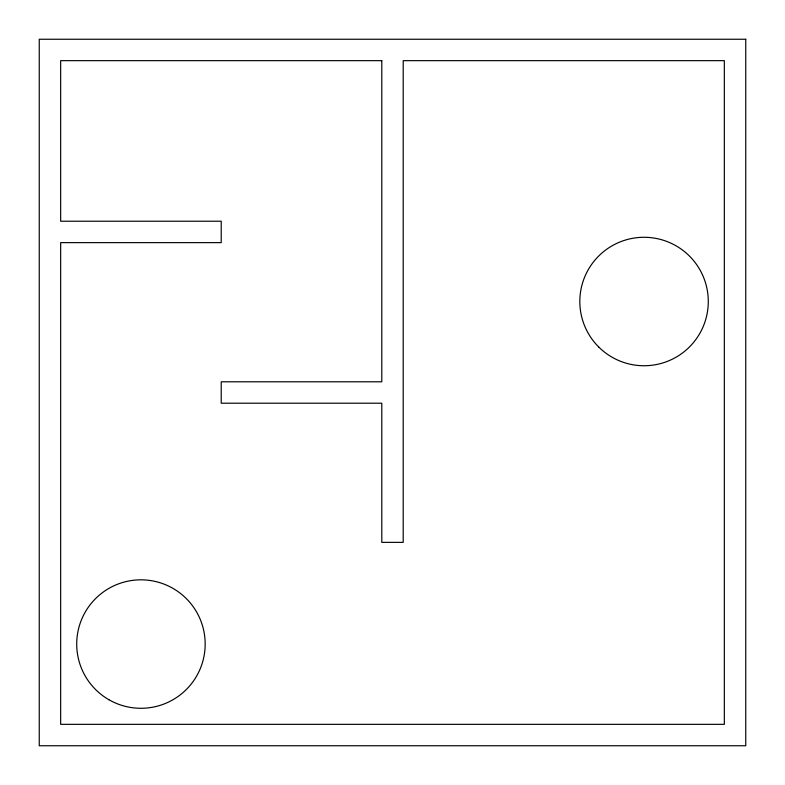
<?xml version="1.0" encoding="UTF-8"?>
<svg xmlns="http://www.w3.org/2000/svg" width="785" height="785" viewBox="0 0 785 785"><rect width="100%" height="100%" fill="white"/><g stroke="black" fill="none" stroke-linecap="round" stroke-linejoin="round"><path stroke-width="1.18" d="M745.75 39.25L39.25 39.25L39.25 745.75L745.75 745.75L745.75 39.25M381.795 60.661L60.661 60.661L60.661 221.223L221.223 221.223L221.223 242.634L60.661 242.634L60.661 724.339L724.339 724.339L724.339 60.661L403.205 60.661L403.205 542.366L381.795 542.366L381.795 403.205L221.223 403.205L221.223 381.795L381.795 381.795L381.795 60.661M598.641 346.931A64.223 64.223 0 0 0 706.098 318.131A64.223 64.223 0 0 0 627.431 239.474A64.223 64.223 0 0 0 598.641 346.931M108.83 699.68A64.223 64.223 0 0 0 205.17 644.053A64.223 64.223 0 0 0 108.83 588.436A64.223 64.223 0 0 0 108.83 699.68"/></g></svg>
